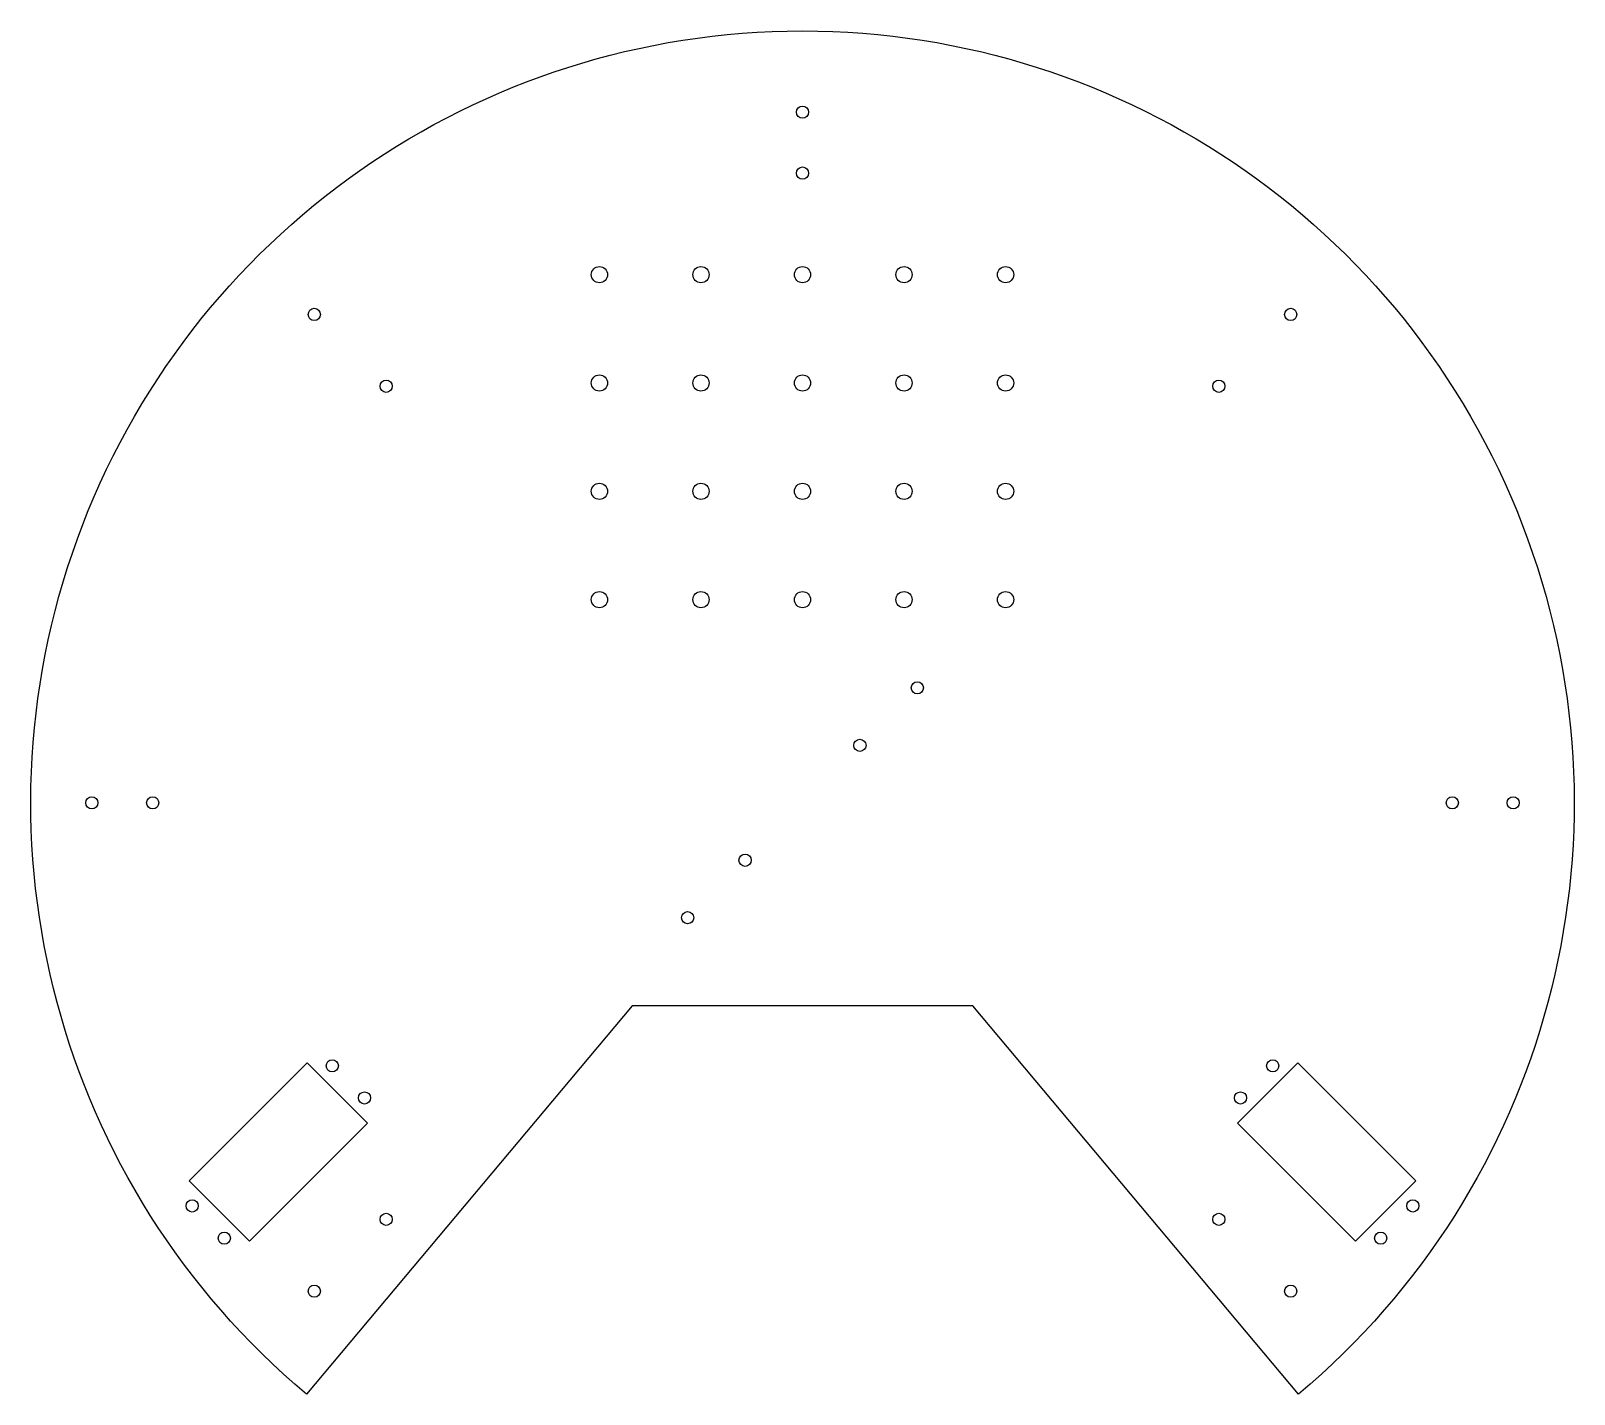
# Model space of a CAD drawing. Header units: millimetres. Extents: x -1065 to -685, y -146 to 190.
import ezdxf

# ---------------------------------------------------------------- set-up
doc = ezdxf.new("R2010")
doc.units = ezdxf.units.MM
doc.layers.get('0').update_dxf_attribs({"linetype": 'CONTINUOUS'})

msp = doc.modelspace()

# ---------------------------------------------------------------- linework, layer by layer
msp.add_lwpolyline([(-752.87, -145.55), (-833.05, -50), (-916.95, -50), (-997.13, -145.55, -2.747477)], format="xyb", close=True)
for points in [[(-1011.14, -107.86), (-982.15, -78.87), (-997, -64.02), (-1025.99, -93.01)], [(-738.86, -107.86), (-724.01, -93.01), (-753, -64.02), (-767.85, -78.87)]]:
    msp.add_lwpolyline(points, close=True)
for centre, radius in [((-875, 170), 1.5), ((-875, 155), 1.5), ((-925, 130), 2), ((-900, 130), 2), ((-875, 130), 2), ((-850, 130), 2), ((-825, 130), 2), ((-995.21, 120.21), 1.5), ((-754.79, 120.21), 1.5), ((-977.53, 102.53), 1.5), ((-925, 103.33), 2), ((-900, 103.33), 2), ((-875, 103.33), 2), ((-850, 103.33), 2), ((-825, 103.33), 2), ((-772.47, 102.53), 1.5), ((-925, 76.67), 2), ((-900, 76.67), 2), ((-875, 76.67), 2), ((-850, 76.67), 2), ((-825, 76.67), 2), ((-925, 50), 2), ((-900, 50), 2), ((-875, 50), 2), ((-850, 50), 2), ((-825, 50), 2), ((-846.72, 28.28), 1.5), ((-860.86, 14.14), 1.5), ((-1050, 0), 1.5), ((-1035, 0), 1.5), ((-715, 0), 1.5), ((-700, 0), 1.5), ((-889.14, -14.14), 1.5), ((-903.28, -28.28), 1.5), ((-990.78, -64.73), 1.5), ((-759.22, -64.73), 1.5), ((-982.86, -72.65), 1.5), ((-767.14, -72.65), 1.5), ((-1025.29, -99.23), 1.5), ((-724.71, -99.23), 1.5), ((-977.53, -102.53), 1.5), ((-772.47, -102.53), 1.5), ((-1017.37, -107.15), 1.5), ((-732.63, -107.15), 1.5), ((-995.21, -120.21), 1.5), ((-754.79, -120.21), 1.5)]:
    msp.add_circle(centre, radius)

doc.saveas('drawing.dxf')
